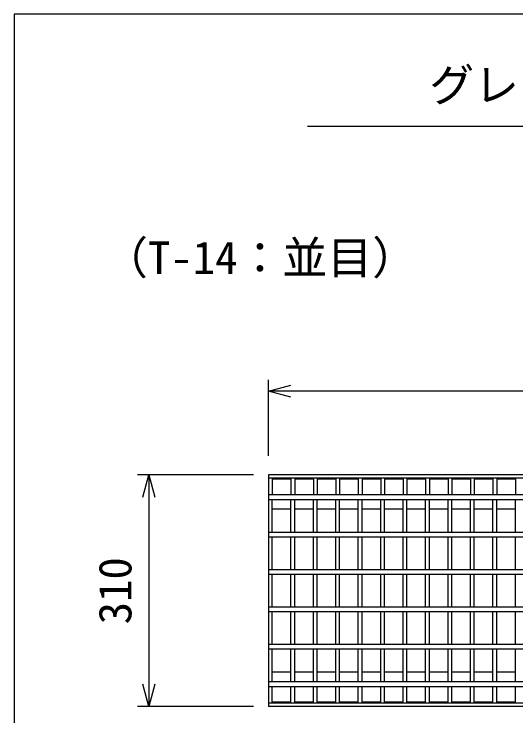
# Model space of a CAD drawing. Units: millimetres, scale not verified. Extents: x -33600 to 33600, y -11880 to 11880.
# Drawn here: x -30951 to -30280, y -5573 to -4634 of the extents above; entities that cross this region are included whole.
import ezdxf
from ezdxf.enums import TextEntityAlignment as Align

# ---------------------------------------------------------------- set-up
doc = ezdxf.new("R2010")
doc.units = ezdxf.units.MM
doc.header["$LTSCALE"] = 40
for name, color, linetype, lineweight in [('0-0_DIM', 7, 'Continuous', 25), ('0-2_HATCH', 6, 'Continuous', 25), ('0-6_TXT', 7, 'Continuous', 25)]:
    doc.layers.add(name, color=color, linetype=linetype, lineweight=lineweight)
doc.styles.add('ＭＳ ゴシック', font='')
doc.styles.get('ＭＳ ゴシック').set_extended_font_data('MS Gothic')

msp = doc.modelspace()

# ---------------------------------------------------------------- linework, layer by layer
at = {"layer": '0-0_DIM'}
for p, q in [((-30610.84, -5225.23), (-30610.84, -5123.65)), ((-29615.84, -5138.65), (-30610.84, -5138.65)), ((-30630.84, -5250.46), (-30785.84, -5250.46)), ((-30770.84, -5250.46), (-30770.84, -5560.46)), ((-30630.84, -5560.46), (-30785.84, -5560.46))]:
    msp.add_line(p, q, dxfattribs=at)
for points in [[(-30580.84, -5146.68), (-30610.84, -5138.65), (-30580.84, -5130.61)], [(-30778.88, -5280.46), (-30770.84, -5250.46), (-30762.8, -5280.46)], [(-30762.8, -5530.46), (-30770.84, -5560.46), (-30778.88, -5530.46)]]:
    msp.add_lwpolyline(points, dxfattribs=at)
at = {"layer": '0-2_HATCH'}
for p, q in [((-30610.84, -5250.46), (-30610.84, -5560.46)), ((-29615.84, -5250.46), (-30610.84, -5250.46)), ((-29615.84, -5254.96), (-30610.84, -5254.96)), ((-30605.84, -5254.96), (-30605.84, -5277.46)), ((-30580.84, -5256.46), (-30605.84, -5256.46)), ((-30580.84, -5254.96), (-30580.84, -5277.46)), ((-30575.84, -5254.96), (-30575.84, -5277.46)), ((-30550.84, -5256.46), (-30575.84, -5256.46)), ((-30550.84, -5254.96), (-30550.84, -5277.46)), ((-30545.84, -5254.96), (-30545.84, -5277.46)), ((-30520.84, -5256.46), (-30545.84, -5256.46)), ((-30520.84, -5254.96), (-30520.84, -5277.46)), ((-30515.84, -5254.96), (-30515.84, -5277.46)), ((-30490.84, -5256.46), (-30515.84, -5256.46)), ((-30490.84, -5254.96), (-30490.84, -5277.46)), ((-30485.84, -5254.96), (-30485.84, -5277.46)), ((-30460.84, -5256.46), (-30485.84, -5256.46)), ((-30460.84, -5254.96), (-30460.84, -5277.46)), ((-30455.84, -5254.96), (-30455.84, -5277.46)), ((-30430.84, -5256.46), (-30455.84, -5256.46)), ((-30430.84, -5254.96), (-30430.84, -5277.46)), ((-30425.84, -5254.96), (-30425.84, -5277.46)), ((-30400.84, -5256.46), (-30425.84, -5256.46)), ((-30400.84, -5254.96), (-30400.84, -5277.46)), ((-30395.84, -5254.96), (-30395.84, -5277.46)), ((-30370.84, -5256.46), (-30395.84, -5256.46)), ((-30370.84, -5254.96), (-30370.84, -5277.46)), ((-30365.84, -5254.96), (-30365.84, -5277.46)), ((-30340.84, -5256.46), (-30365.84, -5256.46)), ((-30340.84, -5254.96), (-30340.84, -5277.46)), ((-30335.84, -5254.96), (-30335.84, -5277.46)), ((-30310.84, -5256.46), (-30335.84, -5256.46)), ((-30310.84, -5254.96), (-30310.84, -5277.46)), ((-30305.84, -5254.96), (-30305.84, -5277.46)), ((-30280.84, -5256.46), (-30305.84, -5256.46)), ((-30280.84, -5254.96), (-30280.84, -5277.46)), ((-29615.84, -5277.46), (-30610.84, -5277.46)), ((-30610.84, -5283.46), (-29615.84, -5283.46)), ((-30605.84, -5327.46), (-30605.84, -5283.46)), ((-30580.84, -5327.46), (-30580.84, -5283.46)), ((-30575.84, -5327.46), (-30575.84, -5283.46)), ((-30550.84, -5327.46), (-30550.84, -5283.46)), ((-30545.84, -5327.46), (-30545.84, -5283.46)), ((-30520.84, -5327.46), (-30520.84, -5283.46)), ((-30515.84, -5327.46), (-30515.84, -5283.46)), ((-30490.84, -5327.46), (-30490.84, -5283.46)), ((-30485.84, -5327.46), (-30485.84, -5283.46)), ((-30460.84, -5327.46), (-30460.84, -5283.46)), ((-30455.84, -5327.46), (-30455.84, -5283.46)), ((-30430.84, -5327.46), (-30430.84, -5283.46)), ((-30425.84, -5327.46), (-30425.84, -5283.46)), ((-30400.84, -5327.46), (-30400.84, -5283.46)), ((-30395.84, -5327.46), (-30395.84, -5283.46)), ((-30370.84, -5327.46), (-30370.84, -5283.46)), ((-30365.84, -5327.46), (-30365.84, -5283.46)), ((-30340.84, -5327.46), (-30340.84, -5283.46)), ((-30335.84, -5327.46), (-30335.84, -5283.46)), ((-30310.84, -5327.46), (-30310.84, -5283.46)), ((-30305.84, -5327.46), (-30305.84, -5283.46)), ((-30280.84, -5327.46), (-30280.84, -5283.46)), ((-30580.84, -5296.46), (-30605.84, -5296.46)), ((-30550.84, -5296.46), (-30575.84, -5296.46)), ((-30520.84, -5296.46), (-30545.84, -5296.46)), ((-30490.84, -5296.46), (-30515.84, -5296.46)), ((-30460.84, -5296.46), (-30485.84, -5296.46)), ((-30430.84, -5296.46), (-30455.84, -5296.46)), ((-30400.84, -5296.46), (-30425.84, -5296.46)), ((-30370.84, -5296.46), (-30395.84, -5296.46)), ((-30340.84, -5296.46), (-30365.84, -5296.46)), ((-30310.84, -5296.46), (-30335.84, -5296.46)), ((-30280.84, -5296.46), (-30305.84, -5296.46)), ((-29615.84, -5327.46), (-30610.84, -5327.46)), ((-30610.84, -5333.46), (-29615.84, -5333.46)), ((-30605.84, -5377.46), (-30605.84, -5333.46)), ((-30580.84, -5377.46), (-30580.84, -5333.46)), ((-30575.84, -5377.46), (-30575.84, -5333.46)), ((-30550.84, -5377.46), (-30550.84, -5333.46)), ((-30545.84, -5377.46), (-30545.84, -5333.46)), ((-30520.84, -5377.46), (-30520.84, -5333.46)), ((-30515.84, -5377.46), (-30515.84, -5333.46)), ((-30490.84, -5377.46), (-30490.84, -5333.46)), ((-30485.84, -5377.46), (-30485.84, -5333.46)), ((-30460.84, -5377.46), (-30460.84, -5333.46)), ((-30455.84, -5377.46), (-30455.84, -5333.46)), ((-30430.84, -5377.46), (-30430.84, -5333.46)), ((-30425.84, -5377.46), (-30425.84, -5333.46)), ((-30400.84, -5377.46), (-30400.84, -5333.46)), ((-30395.84, -5377.46), (-30395.84, -5333.46)), ((-30370.84, -5377.46), (-30370.84, -5333.46)), ((-30365.84, -5377.46), (-30365.84, -5333.46)), ((-30340.84, -5377.46), (-30340.84, -5333.46)), ((-30335.84, -5377.46), (-30335.84, -5333.46)), ((-30310.84, -5377.46), (-30310.84, -5333.46)), ((-30305.84, -5377.46), (-30305.84, -5333.46)), ((-30280.84, -5377.46), (-30280.84, -5333.46)), ((-29615.84, -5377.46), (-30610.84, -5377.46)), ((-30610.84, -5383.46), (-29615.84, -5383.46)), ((-30605.84, -5427.46), (-30605.84, -5383.46)), ((-30580.84, -5427.46), (-30580.84, -5383.46)), ((-30575.84, -5427.46), (-30575.84, -5383.46)), ((-30550.84, -5427.46), (-30550.84, -5383.46)), ((-30545.84, -5427.46), (-30545.84, -5383.46)), ((-30520.84, -5427.46), (-30520.84, -5383.46)), ((-30515.84, -5427.46), (-30515.84, -5383.46)), ((-30490.84, -5427.46), (-30490.84, -5383.46)), ((-30485.84, -5427.46), (-30485.84, -5383.46)), ((-30460.84, -5427.46), (-30460.84, -5383.46)), ((-30455.84, -5427.46), (-30455.84, -5383.46)), ((-30430.84, -5427.46), (-30430.84, -5383.46)), ((-30425.84, -5427.46), (-30425.84, -5383.46)), ((-30400.84, -5427.46), (-30400.84, -5383.46)), ((-30395.84, -5427.46), (-30395.84, -5383.46)), ((-30370.84, -5427.46), (-30370.84, -5383.46)), ((-30365.84, -5427.46), (-30365.84, -5383.46)), ((-30340.84, -5427.46), (-30340.84, -5383.46)), ((-30335.84, -5427.46), (-30335.84, -5383.46)), ((-30310.84, -5427.46), (-30310.84, -5383.46)), ((-30305.84, -5427.46), (-30305.84, -5383.46)), ((-30280.84, -5427.46), (-30280.84, -5383.46)), ((-29615.84, -5427.46), (-30610.84, -5427.46)), ((-30610.84, -5433.46), (-29615.84, -5433.46)), ((-30605.84, -5477.46), (-30605.84, -5433.46)), ((-30580.84, -5477.46), (-30580.84, -5433.46)), ((-30575.84, -5477.46), (-30575.84, -5433.46)), ((-30550.84, -5477.46), (-30550.84, -5433.46)), ((-30545.84, -5477.46), (-30545.84, -5433.46)), ((-30520.84, -5477.46), (-30520.84, -5433.46)), ((-30515.84, -5477.46), (-30515.84, -5433.46)), ((-30490.84, -5477.46), (-30490.84, -5433.46)), ((-30485.84, -5477.46), (-30485.84, -5433.46)), ((-30460.84, -5477.46), (-30460.84, -5433.46)), ((-30455.84, -5477.46), (-30455.84, -5433.46)), ((-30430.84, -5477.46), (-30430.84, -5433.46)), ((-30425.84, -5477.46), (-30425.84, -5433.46)), ((-30400.84, -5477.46), (-30400.84, -5433.46)), ((-30395.84, -5477.46), (-30395.84, -5433.46)), ((-30370.84, -5477.46), (-30370.84, -5433.46)), ((-30365.84, -5477.46), (-30365.84, -5433.46)), ((-30340.84, -5477.46), (-30340.84, -5433.46)), ((-30335.84, -5477.46), (-30335.84, -5433.46)), ((-30310.84, -5477.46), (-30310.84, -5433.46)), ((-30305.84, -5477.46), (-30305.84, -5433.46)), ((-30280.84, -5477.46), (-30280.84, -5433.46)), ((-29615.84, -5477.46), (-30610.84, -5477.46)), ((-30610.84, -5483.46), (-29615.84, -5483.46)), ((-30605.84, -5527.46), (-30605.84, -5483.46)), ((-30580.84, -5527.46), (-30580.84, -5483.46)), ((-30575.84, -5527.46), (-30575.84, -5483.46)), ((-30550.84, -5527.46), (-30550.84, -5483.46)), ((-30545.84, -5527.46), (-30545.84, -5483.46)), ((-30520.84, -5527.46), (-30520.84, -5483.46)), ((-30515.84, -5527.46), (-30515.84, -5483.46)), ((-30490.84, -5527.46), (-30490.84, -5483.46)), ((-30485.84, -5527.46), (-30485.84, -5483.46)), ((-30460.84, -5527.46), (-30460.84, -5483.46)), ((-30455.84, -5527.46), (-30455.84, -5483.46)), ((-30430.84, -5527.46), (-30430.84, -5483.46)), ((-30425.84, -5527.46), (-30425.84, -5483.46)), ((-30400.84, -5527.46), (-30400.84, -5483.46)), ((-30395.84, -5527.46), (-30395.84, -5483.46)), ((-30370.84, -5527.46), (-30370.84, -5483.46)), ((-30365.84, -5527.46), (-30365.84, -5483.46)), ((-30340.84, -5527.46), (-30340.84, -5483.46)), ((-30335.84, -5527.46), (-30335.84, -5483.46)), ((-30310.84, -5527.46), (-30310.84, -5483.46)), ((-30305.84, -5527.46), (-30305.84, -5483.46)), ((-30280.84, -5527.46), (-30280.84, -5483.46)), ((-30580.84, -5514.46), (-30605.84, -5514.46)), ((-30550.84, -5514.46), (-30575.84, -5514.46)), ((-30520.84, -5514.46), (-30545.84, -5514.46)), ((-30490.84, -5514.46), (-30515.84, -5514.46)), ((-30460.84, -5514.46), (-30485.84, -5514.46)), ((-30430.84, -5514.46), (-30455.84, -5514.46)), ((-30400.84, -5514.46), (-30425.84, -5514.46)), ((-30370.84, -5514.46), (-30395.84, -5514.46)), ((-30340.84, -5514.46), (-30365.84, -5514.46)), ((-30310.84, -5514.46), (-30335.84, -5514.46)), ((-30280.84, -5514.46), (-30305.84, -5514.46)), ((-29615.84, -5527.46), (-30610.84, -5527.46)), ((-30610.84, -5533.46), (-29615.84, -5533.46)), ((-30605.84, -5555.96), (-30605.84, -5533.46)), ((-30580.84, -5555.96), (-30580.84, -5533.46)), ((-30575.84, -5555.96), (-30575.84, -5533.46)), ((-30550.84, -5555.96), (-30550.84, -5533.46)), ((-30545.84, -5555.96), (-30545.84, -5533.46)), ((-30520.84, -5555.96), (-30520.84, -5533.46)), ((-30515.84, -5555.96), (-30515.84, -5533.46)), ((-30490.84, -5555.96), (-30490.84, -5533.46)), ((-30485.84, -5555.96), (-30485.84, -5533.46)), ((-30460.84, -5555.96), (-30460.84, -5533.46)), ((-30455.84, -5555.96), (-30455.84, -5533.46)), ((-30430.84, -5555.96), (-30430.84, -5533.46)), ((-30425.84, -5555.96), (-30425.84, -5533.46)), ((-30400.84, -5555.96), (-30400.84, -5533.46)), ((-30395.84, -5555.96), (-30395.84, -5533.46)), ((-30370.84, -5555.96), (-30370.84, -5533.46)), ((-30365.84, -5555.96), (-30365.84, -5533.46)), ((-30340.84, -5555.96), (-30340.84, -5533.46)), ((-30335.84, -5555.96), (-30335.84, -5533.46)), ((-30310.84, -5555.96), (-30310.84, -5533.46)), ((-30305.84, -5555.96), (-30305.84, -5533.46)), ((-30280.84, -5555.96), (-30280.84, -5533.46)), ((-29615.84, -5555.96), (-30610.84, -5555.96)), ((-30580.84, -5554.46), (-30605.84, -5554.46)), ((-30550.84, -5554.46), (-30575.84, -5554.46)), ((-30520.84, -5554.46), (-30545.84, -5554.46)), ((-30490.84, -5554.46), (-30515.84, -5554.46)), ((-30460.84, -5554.46), (-30485.84, -5554.46)), ((-30430.84, -5554.46), (-30455.84, -5554.46)), ((-30400.84, -5554.46), (-30425.84, -5554.46)), ((-30370.84, -5554.46), (-30395.84, -5554.46)), ((-30340.84, -5554.46), (-30365.84, -5554.46)), ((-30310.84, -5554.46), (-30335.84, -5554.46)), ((-30280.84, -5554.46), (-30305.84, -5554.46)), ((-29615.84, -5560.46), (-30610.84, -5560.46))]:
    msp.add_line(p, q, dxfattribs=at)
at = {"layer": '0-6_TXT'}
msp.add_line((-30558.8, -4784.13), (-29543.21, -4784.13), dxfattribs=at)
msp.add_lwpolyline([(-30951.01, -8234.13), (-29151.01, -8234.13), (-29151.01, -4634.13), (-30951.01, -4634.13)], close=True, dxfattribs=at)

# ---------------------------------------------------------------- texts
at = {"layer": '0-0_DIM', "style": 'ＭＳ ゴシック'}
msp.add_text('（T-14：並目）', height=43.99, dxfattribs=at).set_placement((-30831.98, -4995.27), align=Align.BOTTOM_LEFT)
msp.add_text('310', height=43.99, rotation=90, dxfattribs=at).set_placement((-30780.84, -5450.46), align=Align.BOTTOM_LEFT)
at = {"layer": '0-6_TXT', "style": 'ＭＳ ゴシック'}
msp.add_text('グレーチング蓋（240用）', height=43.99, dxfattribs=at).set_placement((-30396.01, -4764.13), align=Align.BOTTOM_LEFT)

doc.saveas('drawing.dxf')
